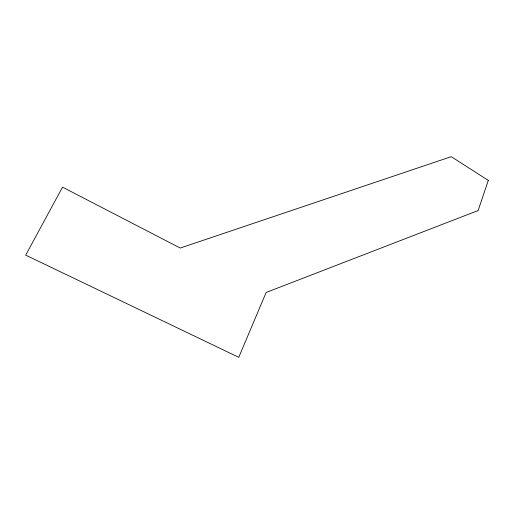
<?xml version="1.0" encoding="UTF-8"?>
<svg xmlns="http://www.w3.org/2000/svg" width="514" height="514" viewBox="0 0 514 514"><rect width="100%" height="100%" fill="white"/><g stroke="black" fill="none" stroke-linecap="round" stroke-linejoin="round"><path stroke-width="0.77" d="M488.3 180.414L478.123 210.547L266.136 292.479L238.759 357.326L25.7 255.137L62.522 187.141L180.247 248.044L451.234 156.674L488.3 180.414"/></g></svg>
